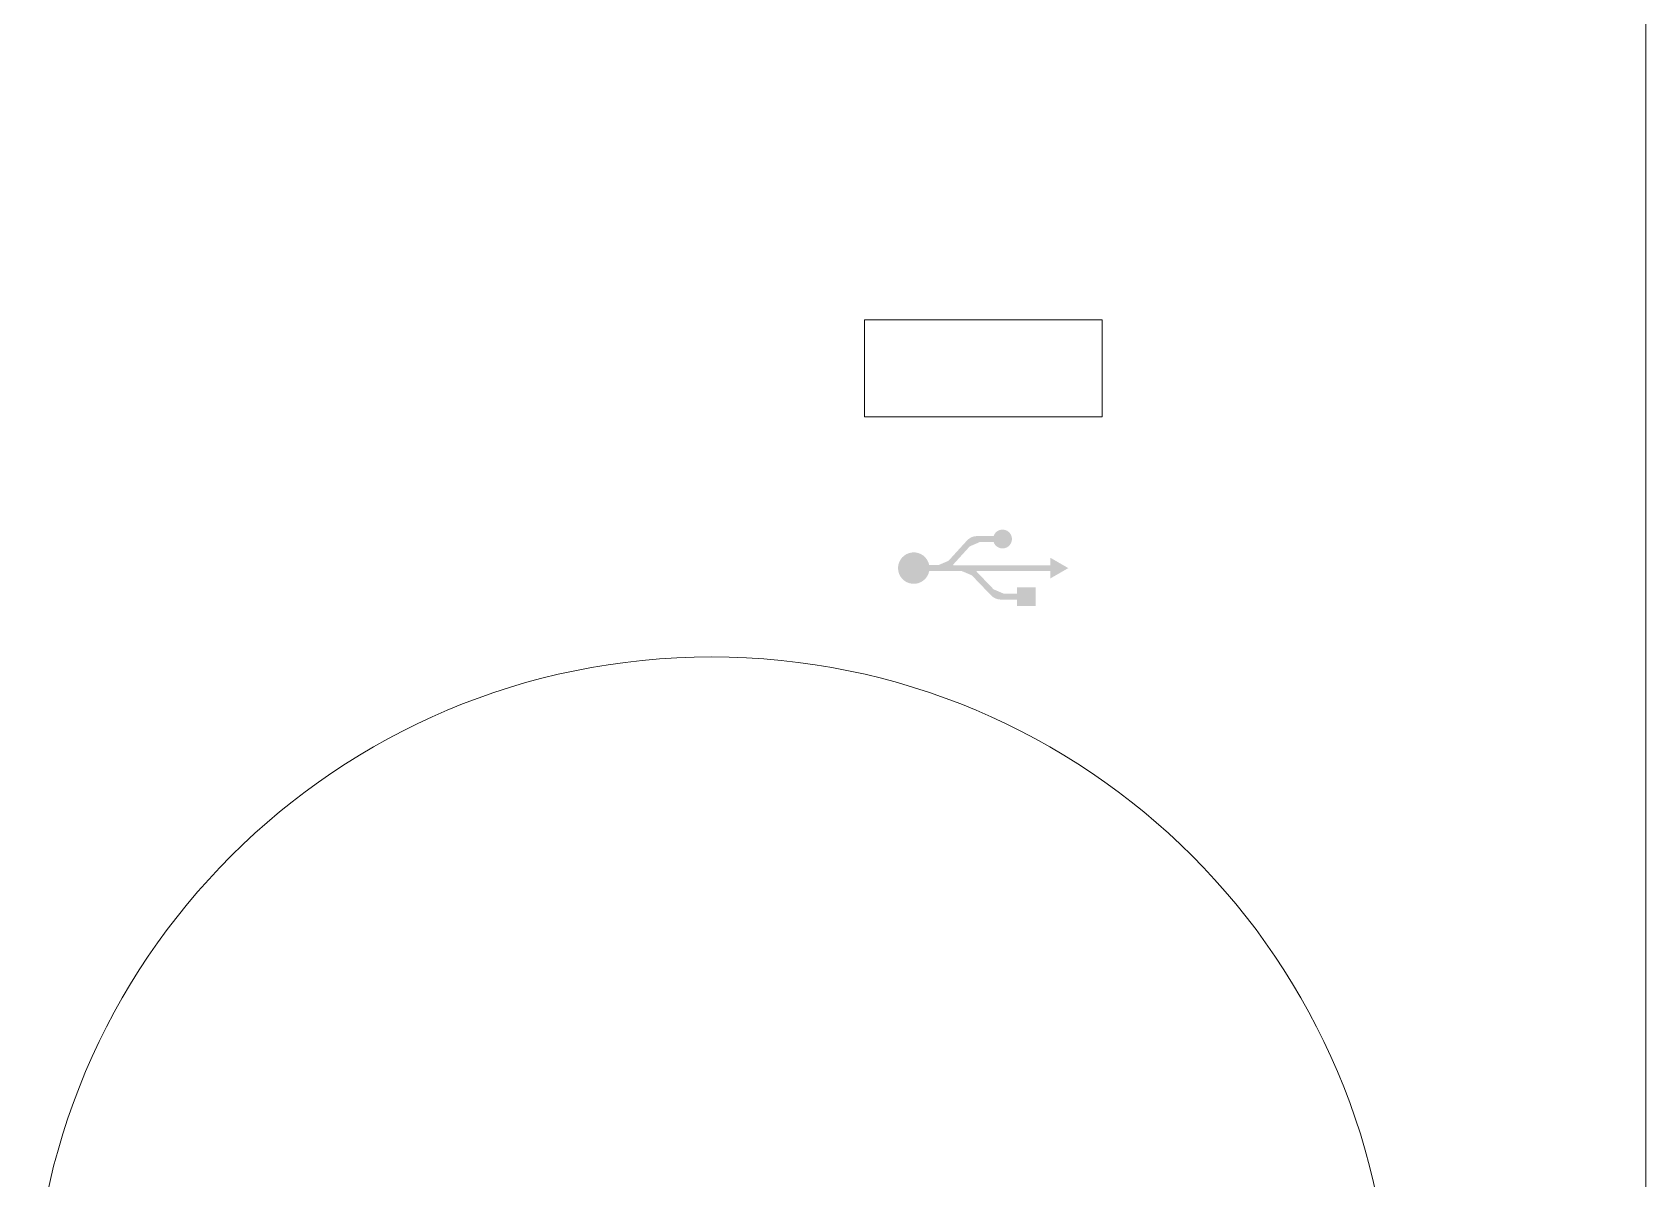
# Model space of a CAD drawing. Header units: millimetres. Extents: x -96603 to 124772, y -7961 to 34801.
# Drawn here: x 7563.4 to 7658.4, y 5119.7 to 5187.2 of the extents above; entities that cross this region are included whole.
import ezdxf

# ---------------------------------------------------------------- set-up
doc = ezdxf.new("R2010")
doc.units = ezdxf.units.MM
doc.layers.get('0').update_dxf_attribs({"lineweight": 15})

msp = doc.modelspace()

# ---------------------------------------------------------------- hatches: boundary and pattern name
h = msp.add_hatch(color=256)
edge = h.paths.add_edge_path()
edge.add_line((7617.638, 5155.877), (7618.618, 5156.958))
edge.add_arc((7619.205, 5156.405), 0.806, 90, 136.68241, ccw=False)
edge.add_line((7619.205, 5157.211), (7620.025, 5157.211))
edge.add_arc((7620.55, 5157.391), 0.554, 198.87824, 521.53818)
edge.add_line((7620.024, 5157.566), (7619.051, 5157.566))
edge.add_arc((7619.051, 5156.76), 0.806, 90, 136.68241)
edge.add_line((7618.465, 5157.313), (7617.369, 5156.109))
edge.add_arc((7616.782, 5156.662), 0.806, 270, 316.68241, ccw=False)
edge.add_line((7616.782, 5155.855), (7616.232, 5155.855))
edge.add_arc((7615.322, 5155.678), 0.927, 11.02891, 348.97109)
edge.add_line((7616.232, 5155.501), (7618.158, 5155.501))
edge.add_line((7618.158, 5155.501), (7618.159, 5155.501))
edge.add_arc((7618.159, 5154.694), 0.806, 43.79617, 90, ccw=False)
edge.add_line((7618.741, 5155.252), (7619.874, 5154.071))
edge.add_arc((7620.456, 5154.629), 0.806, 223.79617, 270)
edge.add_line((7620.456, 5153.822), (7621.397, 5153.822))
edge.add_line((7621.397, 5153.822), (7621.397, 5153.445))
edge.add_line((7621.397, 5153.445), (7622.497, 5153.445))
edge.add_line((7622.497, 5153.445), (7622.497, 5154.545))
edge.add_line((7622.497, 5154.545), (7621.397, 5154.545))
edge.add_line((7621.397, 5154.545), (7621.397, 5154.177))
edge.add_line((7621.397, 5154.177), (7620.607, 5154.177))
edge.add_arc((7620.607, 5154.984), 0.806, 223.79617, 270, ccw=False)
edge.add_line((7620.025, 5154.426), (7619.02, 5155.473))
edge.add_arc((7619.032, 5155.485), 0.0161, 90, 223.79617, ccw=False)
edge.add_line((7619.032, 5155.501), (7623.359, 5155.501))
edge.add_line((7623.359, 5155.501), (7623.359, 5155.065))
edge.add_line((7623.359, 5155.065), (7624.421, 5155.678))
edge.add_line((7624.421, 5155.678), (7623.359, 5156.291))
edge.add_line((7623.359, 5156.291), (7623.359, 5155.85))
edge.add_line((7623.359, 5155.85), (7617.65, 5155.85))
edge.add_arc((7617.65, 5155.866), 0.0161, 136.68241, 270, ccw=False)
h.paths.add_polyline_path([(7586.474, 5148.039), (7586.474, 5163.35), (7597.724, 5163.35), (7597.724, 5148.039)], flags=9)

# ---------------------------------------------------------------- linework, layer by layer
msp.add_line((7658.421, 4672.447), (7658.421, 5422.447))
msp.add_lwpolyline([(7612.417, 5170.297), (7612.417, 5164.597), (7626.417, 5164.597), (7626.417, 5170.297)], close=True)
msp.add_circle((7603.421, 5110.447), 40)

doc.saveas('drawing.dxf')
